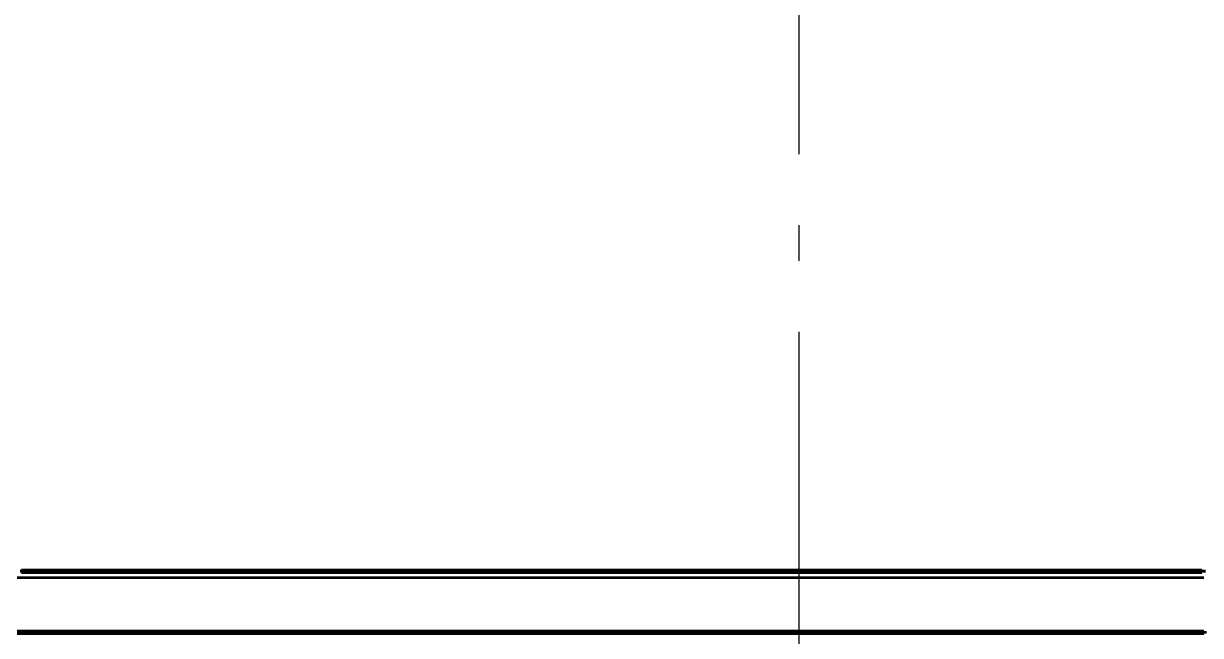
# Model space of a CAD drawing. Header units: millimetres. Extents: x 0 to 1554, y 0 to 420.
# Drawn here: x 94.97 to 128.02, y 331.65 to 348.84 of the extents above; entities that cross this region are included whole.
import ezdxf

# ---------------------------------------------------------------- set-up
doc = ezdxf.new("R2010")
doc.units = ezdxf.units.MM
doc.linetypes.add('IRAM-E-TRAZOS', pattern=[5, 4, -1])
doc.linetypes.add('IRAM-F-TRAZO-PUNTO', pattern=[20, 15, -2, 1, -2])
for name, color, linetype, lineweight in [('01-VISIBLE', 7, 'CONTINUOUS', 70), ('02-OCULTA', 4, 'IRAM-E-TRAZOS', 35), ('03-EJE', 1, 'IRAM-F-TRAZO-PUNTO', 18), ('04-COTA', 3, 'CONTINUOUS', 18)]:
    doc.layers.add(name, color=color, linetype=linetype, lineweight=lineweight)
doc.styles.add('ISO3098', font='isocpeur.ttf')
doc.dimstyles.new('FLAMA-IRAM', dxfattribs={"dimtxt": 3.5, "dimasz": 3.5, "dimexe": 2, "dimexo": 1.5, "dimgap": 1, "dimtad": 1, "dimdec": 1, "dimtxsty": 'ISO3098', "dimblk": 'IRAM_FLECHA', "dimblk1": 'IRAM_FLECHA', "dimblk2": 'IRAM_FLECHA', "dimcen": 2.5, "dimclrd": 256, "dimclre": 256, "dimclrt": 256, "dimazin": 3, "dimtfac": 1, "dimtmove": 0, "dimatfit": 3, "dimlwd": 18, "dimlwe": 18})

# ---------------------------------------------------------------- blocks, each defined once
blk = doc.blocks.new('IRAM_FLECHA')
blk.add_solid([(0, 0), (-1, 0.125), (-1, -0.125)])

msp = doc.modelspace()

# ---------------------------------------------------------------- linework, layer by layer
at = {"layer": '01-VISIBLE'}
for points in [[(94.91, 333.452), (95.105, 333.452), (95.3, 333.452), (95.495, 333.452), (95.69, 333.452), (95.885, 333.452), (96.08, 333.452), (96.275, 333.452), (96.47, 333.452), (96.665, 333.452), (96.86, 333.452), (97.055, 333.452), (97.25, 333.452), (97.445, 333.452), (97.64, 333.452), (97.835, 333.452), (98.03, 333.452), (98.225, 333.452), (98.42, 333.452), (98.615, 333.452), (98.81, 333.452), (99.005, 333.452), (99.2, 333.452), (99.395, 333.452), (99.59, 333.452), (99.785, 333.452), (99.98, 333.452), (100.175, 333.452), (100.37, 333.452), (100.565, 333.452), (100.76, 333.452), (100.955, 333.452), (101.15, 333.452), (101.345, 333.452), (101.54, 333.452), (101.735, 333.452), (101.93, 333.452), (102.125, 333.452), (102.32, 333.452), (102.515, 333.452), (102.71, 333.452), (102.905, 333.452), (103.1, 333.452), (103.295, 333.452), (103.49, 333.452), (103.685, 333.452), (103.88, 333.452), (104.075, 333.452), (104.27, 333.452), (104.465, 333.452), (104.66, 333.452), (104.855, 333.452), (105.05, 333.452), (105.245, 333.452), (105.44, 333.452), (105.635, 333.452), (105.83, 333.452), (106.025, 333.452), (106.22, 333.452), (106.415, 333.452), (106.61, 333.452), (106.805, 333.452), (107, 333.452), (107.195, 333.452), (107.39, 333.452), (107.585, 333.452), (107.78, 333.452), (107.975, 333.452), (108.17, 333.452), (108.365, 333.452), (108.56, 333.452), (108.755, 333.452), (108.95, 333.452), (109.145, 333.452), (109.34, 333.452), (109.535, 333.452), (109.73, 333.452), (109.925, 333.452), (110.12, 333.452), (110.315, 333.452), (110.51, 333.452), (110.705, 333.452), (110.9, 333.452), (111.095, 333.452), (111.29, 333.452), (111.485, 333.452), (111.68, 333.452), (111.875, 333.452), (112.07, 333.452), (112.265, 333.452), (112.46, 333.452), (112.655, 333.452), (112.85, 333.452), (113.045, 333.452), (113.24, 333.452), (113.435, 333.452), (113.63, 333.452), (113.825, 333.452), (114.02, 333.452), (114.215, 333.452), (114.41, 333.452), (114.605, 333.452), (114.8, 333.452), (114.995, 333.452), (115.19, 333.452), (115.385, 333.452), (115.58, 333.452), (115.775, 333.452), (115.97, 333.452), (116.165, 333.452), (116.36, 333.452), (116.555, 333.452), (116.75, 333.452), (116.945, 333.452), (117.14, 333.452), (117.335, 333.452), (117.53, 333.452), (117.725, 333.452), (117.92, 333.452), (118.115, 333.452), (118.31, 333.452), (118.505, 333.452), (118.7, 333.452), (118.895, 333.452), (119.09, 333.452), (119.285, 333.452), (119.48, 333.452), (119.675, 333.452), (119.87, 333.452), (120.065, 333.452), (120.26, 333.452), (120.455, 333.452), (120.65, 333.452), (120.845, 333.452), (121.04, 333.452), (121.235, 333.452), (121.43, 333.452), (121.625, 333.452), (121.82, 333.452), (122.015, 333.452), (122.21, 333.452), (122.405, 333.452), (122.6, 333.452), (122.795, 333.452), (122.99, 333.452), (123.185, 333.452), (123.38, 333.452), (123.575, 333.452), (123.77, 333.452), (123.965, 333.452), (124.16, 333.452), (124.355, 333.452), (124.55, 333.452), (124.745, 333.452), (124.94, 333.452), (125.135, 333.452), (125.33, 333.452), (125.525, 333.452), (125.72, 333.452), (125.915, 333.452), (126.11, 333.452), (126.305, 333.452), (126.5, 333.452), (126.695, 333.452), (126.89, 333.452), (127.085, 333.452), (127.28, 333.452), (127.475, 333.452), (127.67, 333.452), (127.865, 333.452), (128.06, 333.452)], [(94.791, 331.742), (94.983, 331.742), (95.176, 331.742), (95.369, 331.742), (95.561, 331.742), (95.754, 331.742), (95.947, 331.742), (96.139, 331.742), (96.332, 331.742), (96.524, 331.742), (96.717, 331.742), (96.91, 331.742), (97.102, 331.742), (97.295, 331.742), (97.487, 331.742), (97.68, 331.742), (97.873, 331.742), (98.065, 331.742), (98.258, 331.742), (98.451, 331.742), (98.643, 331.742), (98.836, 331.742), (99.028, 331.742), (99.221, 331.742), (99.414, 331.742), (99.606, 331.742), (99.799, 331.742), (99.992, 331.742), (100.184, 331.742), (100.377, 331.742), (100.569, 331.742), (100.762, 331.742), (100.955, 331.742), (101.147, 331.742), (101.34, 331.742), (101.533, 331.742), (101.725, 331.742), (101.918, 331.742), (102.111, 331.742), (102.303, 331.742), (102.496, 331.742), (102.688, 331.742), (102.881, 331.742), (103.074, 331.742), (103.266, 331.742), (103.459, 331.742), (103.651, 331.742), (103.844, 331.742), (104.037, 331.742), (104.229, 331.742), (104.422, 331.742), (104.615, 331.742), (104.807, 331.742), (105, 331.742), (105.192, 331.742), (105.385, 331.742), (105.578, 331.742), (105.77, 331.742), (105.963, 331.742), (106.156, 331.742), (106.348, 331.742), (106.541, 331.742), (106.733, 331.742), (106.926, 331.742), (107.119, 331.742), (107.311, 331.742), (107.504, 331.742), (107.697, 331.742), (107.889, 331.742), (108.082, 331.742), (108.275, 331.742), (108.467, 331.742), (108.66, 331.742), (108.852, 331.742), (109.045, 331.742), (109.238, 331.742), (109.43, 331.742), (109.623, 331.742), (109.816, 331.742), (110.008, 331.742), (110.201, 331.742), (110.393, 331.742), (110.586, 331.742), (110.779, 331.742), (110.971, 331.742), (111.164, 331.742), (111.356, 331.742), (111.549, 331.742), (111.742, 331.742), (111.934, 331.742), (112.127, 331.742), (112.32, 331.742), (112.512, 331.742), (112.705, 331.742), (112.898, 331.742), (113.09, 331.742), (113.283, 331.742), (113.475, 331.742), (113.668, 331.742), (113.861, 331.742), (114.053, 331.742), (114.246, 331.742), (114.439, 331.742), (114.631, 331.742), (114.824, 331.742), (115.016, 331.742), (115.209, 331.742), (115.402, 331.742), (115.594, 331.742), (115.787, 331.742), (115.98, 331.742), (116.172, 331.742), (116.365, 331.742), (116.557, 331.742), (116.75, 331.742), (116.943, 331.742), (117.135, 331.742), (117.328, 331.742), (117.52, 331.742), (117.713, 331.742), (117.906, 331.742), (118.098, 331.742), (118.291, 331.742), (118.484, 331.742), (118.676, 331.742), (118.869, 331.742), (119.061, 331.742), (119.254, 331.742), (119.447, 331.742), (119.639, 331.742), (119.832, 331.742), (120.025, 331.742), (120.217, 331.742), (120.41, 331.742), (120.602, 331.742), (120.795, 331.742), (120.988, 331.742), (121.18, 331.742), (121.373, 331.742), (121.566, 331.742), (121.758, 331.742), (121.951, 331.742), (122.144, 331.742), (122.336, 331.742), (122.529, 331.742), (122.721, 331.742), (122.914, 331.742), (123.107, 331.742), (123.299, 331.742), (123.492, 331.742), (123.684, 331.742), (123.877, 331.742), (124.07, 331.742), (124.262, 331.742), (124.455, 331.742), (124.648, 331.742), (124.84, 331.742), (125.033, 331.742), (125.225, 331.742), (125.418, 331.742), (125.611, 331.742), (125.803, 331.742), (125.996, 331.742), (126.189, 331.742), (126.381, 331.742), (126.574, 331.742), (126.766, 331.742), (126.959, 331.742), (127.152, 331.742), (127.344, 331.742), (127.537, 331.742), (127.73, 331.742), (127.922, 331.742), (128.115, 331.742)]]:
    msp.add_lwpolyline(points, dxfattribs=at)
at = {"layer": '02-OCULTA'}
for points in [[(128.115, 333.262), (127.922, 333.262), (127.73, 333.262), (127.537, 333.262), (127.344, 333.262), (127.152, 333.262), (126.959, 333.262), (126.766, 333.262), (126.574, 333.262), (126.381, 333.262), (126.189, 333.262), (125.996, 333.262), (125.803, 333.262), (125.611, 333.262), (125.418, 333.262), (125.225, 333.262), (125.033, 333.262), (124.84, 333.262), (124.648, 333.262), (124.455, 333.262), (124.262, 333.262), (124.07, 333.262), (123.877, 333.262), (123.684, 333.262), (123.492, 333.262), (123.299, 333.262), (123.107, 333.262), (122.914, 333.262), (122.721, 333.262), (122.529, 333.262), (122.336, 333.262), (122.144, 333.262), (121.951, 333.262), (121.758, 333.262), (121.566, 333.262), (121.373, 333.262), (121.18, 333.262), (120.988, 333.262), (120.795, 333.262), (120.602, 333.262), (120.41, 333.262), (120.217, 333.262), (120.025, 333.262), (119.832, 333.262), (119.639, 333.262), (119.447, 333.262), (119.254, 333.262), (119.061, 333.262), (118.869, 333.262), (118.676, 333.262), (118.484, 333.262), (118.291, 333.262), (118.098, 333.262), (117.906, 333.262), (117.713, 333.262), (117.52, 333.262), (117.328, 333.262), (117.135, 333.262), (116.943, 333.262), (116.75, 333.262), (116.557, 333.262), (116.365, 333.262), (116.172, 333.262), (115.98, 333.262), (115.787, 333.262), (115.594, 333.262), (115.402, 333.262), (115.209, 333.262), (115.016, 333.262), (114.824, 333.262), (114.631, 333.262), (114.439, 333.262), (114.246, 333.262), (114.053, 333.262), (113.861, 333.262), (113.668, 333.262), (113.475, 333.262), (113.283, 333.262), (113.09, 333.262), (112.898, 333.262), (112.705, 333.262), (112.512, 333.262), (112.32, 333.262), (112.127, 333.262), (111.934, 333.262), (111.742, 333.262), (111.549, 333.262), (111.356, 333.262), (111.164, 333.262), (110.971, 333.262), (110.779, 333.262), (110.586, 333.262), (110.393, 333.262), (110.201, 333.262), (110.008, 333.262), (109.816, 333.262), (109.623, 333.262), (109.43, 333.262), (109.238, 333.262), (109.045, 333.262), (108.852, 333.262), (108.66, 333.262), (108.467, 333.262), (108.275, 333.262), (108.082, 333.262), (107.889, 333.262), (107.697, 333.262), (107.504, 333.262), (107.311, 333.262), (107.119, 333.262), (106.926, 333.262), (106.733, 333.262), (106.541, 333.262), (106.348, 333.262), (106.156, 333.262), (105.963, 333.262), (105.77, 333.262), (105.578, 333.262), (105.385, 333.262), (105.192, 333.262), (105, 333.262), (104.807, 333.262), (104.615, 333.262), (104.422, 333.262), (104.229, 333.262), (104.037, 333.262), (103.844, 333.262), (103.651, 333.262), (103.459, 333.262), (103.266, 333.262), (103.074, 333.262), (102.881, 333.262), (102.688, 333.262), (102.496, 333.262), (102.303, 333.262), (102.111, 333.262), (101.918, 333.262), (101.725, 333.262), (101.533, 333.262), (101.34, 333.262), (101.147, 333.262), (100.955, 333.262), (100.762, 333.262), (100.569, 333.262), (100.377, 333.262), (100.184, 333.262), (99.992, 333.262), (99.799, 333.262), (99.606, 333.262), (99.414, 333.262), (99.221, 333.262), (99.028, 333.262), (98.836, 333.262), (98.643, 333.262), (98.451, 333.262), (98.258, 333.262), (98.065, 333.262), (97.873, 333.262), (97.68, 333.262), (97.487, 333.262), (97.295, 333.262), (97.102, 333.262), (96.91, 333.262), (96.717, 333.262), (96.524, 333.262), (96.332, 333.262), (96.139, 333.262), (95.947, 333.262), (95.754, 333.262), (95.561, 333.262), (95.369, 333.262), (95.176, 333.262), (94.983, 333.262), (94.791, 333.262)], [(128.115, 333.262), (127.922, 333.262), (127.73, 333.262), (127.537, 333.262), (127.344, 333.262), (127.152, 333.262), (126.959, 333.262), (126.766, 333.262), (126.574, 333.262), (126.381, 333.262), (126.189, 333.262), (125.996, 333.262), (125.803, 333.262), (125.611, 333.262), (125.418, 333.262), (125.225, 333.262), (125.033, 333.262), (124.84, 333.262), (124.648, 333.262), (124.455, 333.262), (124.262, 333.262), (124.07, 333.262), (123.877, 333.262), (123.684, 333.262), (123.492, 333.262), (123.299, 333.262), (123.107, 333.262), (122.914, 333.262), (122.721, 333.262), (122.529, 333.262), (122.336, 333.262), (122.144, 333.262), (121.951, 333.262), (121.758, 333.262), (121.566, 333.262), (121.373, 333.262), (121.18, 333.262), (120.988, 333.262), (120.795, 333.262), (120.602, 333.262), (120.41, 333.262), (120.217, 333.262), (120.025, 333.262), (119.832, 333.262), (119.639, 333.262), (119.447, 333.262), (119.254, 333.262), (119.061, 333.262), (118.869, 333.262), (118.676, 333.262), (118.484, 333.262), (118.291, 333.262), (118.098, 333.262), (117.906, 333.262), (117.713, 333.262), (117.52, 333.262), (117.328, 333.262), (117.135, 333.262), (116.943, 333.262), (116.75, 333.262), (116.557, 333.262), (116.365, 333.262), (116.172, 333.262), (115.98, 333.262), (115.787, 333.262), (115.594, 333.262), (115.402, 333.262), (115.209, 333.262), (115.016, 333.262), (114.824, 333.262), (114.631, 333.262), (114.439, 333.262), (114.246, 333.262), (114.053, 333.262), (113.861, 333.262), (113.668, 333.262), (113.475, 333.262), (113.283, 333.262), (113.09, 333.262), (112.898, 333.262), (112.705, 333.262), (112.512, 333.262), (112.32, 333.262), (112.127, 333.262), (111.934, 333.262), (111.742, 333.262), (111.549, 333.262), (111.356, 333.262), (111.164, 333.262), (110.971, 333.262), (110.779, 333.262), (110.586, 333.262), (110.393, 333.262), (110.201, 333.262), (110.008, 333.262), (109.816, 333.262), (109.623, 333.262), (109.43, 333.262), (109.238, 333.262), (109.045, 333.262), (108.852, 333.262), (108.66, 333.262), (108.467, 333.262), (108.275, 333.262), (108.082, 333.262), (107.889, 333.262), (107.697, 333.262), (107.504, 333.262), (107.311, 333.262), (107.119, 333.262), (106.926, 333.262), (106.733, 333.262), (106.541, 333.262), (106.348, 333.262), (106.156, 333.262), (105.963, 333.262), (105.77, 333.262), (105.578, 333.262), (105.385, 333.262), (105.192, 333.262), (105, 333.262), (104.807, 333.262), (104.615, 333.262), (104.422, 333.262), (104.229, 333.262), (104.037, 333.262), (103.844, 333.262), (103.651, 333.262), (103.459, 333.262), (103.266, 333.262), (103.074, 333.262), (102.881, 333.262), (102.688, 333.262), (102.496, 333.262), (102.303, 333.262), (102.111, 333.262), (101.918, 333.262), (101.725, 333.262), (101.533, 333.262), (101.34, 333.262), (101.147, 333.262), (100.955, 333.262), (100.762, 333.262), (100.569, 333.262), (100.377, 333.262), (100.184, 333.262), (99.992, 333.262), (99.799, 333.262), (99.606, 333.262), (99.414, 333.262), (99.221, 333.262), (99.028, 333.262), (98.836, 333.262), (98.643, 333.262), (98.451, 333.262), (98.258, 333.262), (98.065, 333.262), (97.873, 333.262), (97.68, 333.262), (97.487, 333.262), (97.295, 333.262), (97.102, 333.262), (96.91, 333.262), (96.717, 333.262), (96.524, 333.262), (96.332, 333.262), (96.139, 333.262), (95.947, 333.262), (95.754, 333.262), (95.561, 333.262), (95.369, 333.262), (95.176, 333.262), (94.983, 333.262), (94.791, 333.262)], [(128.165, 333.452), (127.975, 333.452), (127.784, 333.452), (127.594, 333.452), (127.404, 333.452), (127.214, 333.452), (127.023, 333.452), (126.833, 333.452), (126.643, 333.452), (126.453, 333.452), (126.262, 333.452), (126.072, 333.452), (125.882, 333.452), (125.692, 333.452), (125.501, 333.452), (125.311, 333.452), (125.121, 333.452), (124.931, 333.452), (124.74, 333.452), (124.55, 333.452), (124.36, 333.452), (124.17, 333.452), (123.979, 333.452), (123.789, 333.452), (123.599, 333.452), (123.409, 333.452), (123.218, 333.452), (123.028, 333.452), (122.838, 333.452), (122.648, 333.452), (122.457, 333.452), (122.267, 333.452), (122.077, 333.452), (121.887, 333.452), (121.696, 333.452), (121.506, 333.452), (121.316, 333.452), (121.126, 333.452), (120.935, 333.452), (120.745, 333.452), (120.555, 333.452), (120.365, 333.452), (120.174, 333.452), (119.984, 333.452), (119.794, 333.452), (119.604, 333.452), (119.413, 333.452), (119.223, 333.452), (119.033, 333.452), (118.843, 333.452), (118.652, 333.452), (118.462, 333.452), (118.272, 333.452), (118.082, 333.452), (117.891, 333.452), (117.701, 333.452), (117.511, 333.452), (117.321, 333.452), (117.13, 333.452), (116.94, 333.452), (116.75, 333.452), (116.56, 333.452), (116.369, 333.452), (116.179, 333.452), (115.989, 333.452), (115.799, 333.452), (115.608, 333.452), (115.418, 333.452), (115.228, 333.452), (115.038, 333.452), (114.847, 333.452), (114.657, 333.452), (114.467, 333.452), (114.277, 333.452), (114.086, 333.452), (113.896, 333.452), (113.706, 333.452), (113.516, 333.452), (113.325, 333.452), (113.135, 333.452), (112.945, 333.452), (112.755, 333.452), (112.564, 333.452), (112.374, 333.452), (112.184, 333.452), (111.994, 333.452), (111.803, 333.452), (111.613, 333.452), (111.423, 333.452), (111.233, 333.452), (111.042, 333.452), (110.852, 333.452), (110.662, 333.452), (110.472, 333.452), (110.281, 333.452), (110.091, 333.452), (109.901, 333.452), (109.711, 333.452), (109.52, 333.452), (109.33, 333.452), (109.14, 333.452), (108.95, 333.452), (108.759, 333.452), (108.569, 333.452), (108.379, 333.452), (108.189, 333.452), (107.998, 333.452), (107.808, 333.452), (107.618, 333.452), (107.428, 333.452), (107.237, 333.452), (107.047, 333.452), (106.857, 333.452), (106.667, 333.452), (106.476, 333.452), (106.286, 333.452), (106.096, 333.452), (105.906, 333.452), (105.715, 333.452), (105.525, 333.452), (105.335, 333.452), (105.145, 333.452), (104.954, 333.452), (104.764, 333.452), (104.574, 333.452), (104.384, 333.452), (104.193, 333.452), (104.003, 333.452), (103.813, 333.452), (103.623, 333.452), (103.432, 333.452), (103.242, 333.452), (103.052, 333.452), (102.862, 333.452), (102.671, 333.452), (102.481, 333.452), (102.291, 333.452), (102.101, 333.452), (101.91, 333.452), (101.72, 333.452), (101.53, 333.452), (101.34, 333.452), (101.149, 333.452), (100.959, 333.452), (100.769, 333.452), (100.579, 333.452), (100.388, 333.452), (100.198, 333.452), (100.008, 333.452), (99.818, 333.452), (99.627, 333.452), (99.437, 333.452), (99.247, 333.452), (99.057, 333.452), (98.867, 333.452), (98.676, 333.452), (98.486, 333.452), (98.296, 333.452), (98.105, 333.452), (97.915, 333.452), (97.725, 333.452), (97.535, 333.452), (97.344, 333.452), (97.154, 333.452), (96.964, 333.452), (96.774, 333.452), (96.583, 333.452), (96.393, 333.452), (96.203, 333.452), (96.013, 333.452), (95.822, 333.452), (95.632, 333.452), (95.442, 333.452), (95.252, 333.452), (95.061, 333.452), (94.871, 333.452)], [(94.871, 333.452), (95.061, 333.452), (95.252, 333.452), (95.442, 333.452), (95.632, 333.452), (95.822, 333.452), (96.013, 333.452), (96.203, 333.452), (96.393, 333.452), (96.583, 333.452), (96.774, 333.452), (96.964, 333.452), (97.154, 333.452), (97.344, 333.452), (97.535, 333.452), (97.725, 333.452), (97.915, 333.452), (98.105, 333.452), (98.296, 333.452), (98.486, 333.452), (98.676, 333.452), (98.867, 333.452), (99.057, 333.452), (99.247, 333.452), (99.437, 333.452), (99.627, 333.452), (99.818, 333.452), (100.008, 333.452), (100.198, 333.452), (100.388, 333.452), (100.579, 333.452), (100.769, 333.452), (100.959, 333.452), (101.149, 333.452), (101.34, 333.452), (101.53, 333.452), (101.72, 333.452), (101.91, 333.452), (102.101, 333.452), (102.291, 333.452), (102.481, 333.452), (102.671, 333.452), (102.862, 333.452), (103.052, 333.452), (103.242, 333.452), (103.432, 333.452), (103.623, 333.452), (103.813, 333.452), (104.003, 333.452), (104.193, 333.452), (104.384, 333.452), (104.574, 333.452), (104.764, 333.452), (104.954, 333.452), (105.145, 333.452), (105.335, 333.452), (105.525, 333.452), (105.715, 333.452), (105.906, 333.452), (106.096, 333.452), (106.286, 333.452), (106.476, 333.452), (106.667, 333.452), (106.857, 333.452), (107.047, 333.452), (107.237, 333.452), (107.428, 333.452), (107.618, 333.452), (107.808, 333.452), (107.998, 333.452), (108.189, 333.452), (108.379, 333.452), (108.569, 333.452), (108.759, 333.452), (108.95, 333.452), (109.14, 333.452), (109.33, 333.452), (109.52, 333.452), (109.711, 333.452), (109.901, 333.452), (110.091, 333.452), (110.281, 333.452), (110.472, 333.452), (110.662, 333.452), (110.852, 333.452), (111.042, 333.452), (111.233, 333.452), (111.423, 333.452), (111.613, 333.452), (111.803, 333.452), (111.994, 333.452), (112.184, 333.452), (112.374, 333.452), (112.564, 333.452), (112.755, 333.452), (112.945, 333.452), (113.135, 333.452), (113.325, 333.452), (113.516, 333.452), (113.706, 333.452), (113.896, 333.452), (114.086, 333.452), (114.277, 333.452), (114.467, 333.452), (114.657, 333.452), (114.847, 333.452), (115.038, 333.452), (115.228, 333.452), (115.418, 333.452), (115.608, 333.452), (115.799, 333.452), (115.989, 333.452), (116.179, 333.452), (116.369, 333.452), (116.56, 333.452), (116.75, 333.452), (116.94, 333.452), (117.13, 333.452), (117.321, 333.452), (117.511, 333.452), (117.701, 333.452), (117.891, 333.452), (118.082, 333.452), (118.272, 333.452), (118.462, 333.452), (118.652, 333.452), (118.843, 333.452), (119.033, 333.452), (119.223, 333.452), (119.413, 333.452), (119.604, 333.452), (119.794, 333.452), (119.984, 333.452), (120.174, 333.452), (120.365, 333.452), (120.555, 333.452), (120.745, 333.452), (120.935, 333.452), (121.126, 333.452), (121.316, 333.452), (121.506, 333.452), (121.696, 333.452), (121.887, 333.452), (122.077, 333.452), (122.267, 333.452), (122.457, 333.452), (122.648, 333.452), (122.838, 333.452), (123.028, 333.452), (123.218, 333.452), (123.409, 333.452), (123.599, 333.452), (123.789, 333.452), (123.979, 333.452), (124.17, 333.452), (124.36, 333.452), (124.55, 333.452), (124.74, 333.452), (124.931, 333.452), (125.121, 333.452), (125.311, 333.452), (125.501, 333.452), (125.692, 333.452), (125.882, 333.452), (126.072, 333.452), (126.262, 333.452), (126.453, 333.452), (126.643, 333.452), (126.833, 333.452), (127.023, 333.452), (127.214, 333.452), (127.404, 333.452), (127.594, 333.452), (127.784, 333.452), (127.975, 333.452), (128.165, 333.452)], [(128.06, 333.452), (127.865, 333.452), (127.67, 333.452), (127.475, 333.452), (127.28, 333.452), (127.085, 333.452), (126.89, 333.452), (126.695, 333.452), (126.5, 333.452), (126.305, 333.452), (126.11, 333.452), (125.915, 333.452), (125.72, 333.452), (125.525, 333.452), (125.33, 333.452), (125.135, 333.452), (124.94, 333.452), (124.745, 333.452), (124.55, 333.452), (124.355, 333.452), (124.16, 333.452), (123.965, 333.452), (123.77, 333.452), (123.575, 333.452), (123.38, 333.452), (123.185, 333.452), (122.99, 333.452), (122.795, 333.452), (122.6, 333.452), (122.405, 333.452), (122.21, 333.452), (122.015, 333.452), (121.82, 333.452), (121.625, 333.452), (121.43, 333.452), (121.235, 333.452), (121.04, 333.452), (120.845, 333.452), (120.65, 333.452), (120.455, 333.452), (120.26, 333.452), (120.065, 333.452), (119.87, 333.452), (119.675, 333.452), (119.48, 333.452), (119.285, 333.452), (119.09, 333.452), (118.895, 333.452), (118.7, 333.452), (118.505, 333.452), (118.31, 333.452), (118.115, 333.452), (117.92, 333.452), (117.725, 333.452), (117.53, 333.452), (117.335, 333.452), (117.14, 333.452), (116.945, 333.452), (116.75, 333.452), (116.555, 333.452), (116.36, 333.452), (116.165, 333.452), (115.97, 333.452), (115.775, 333.452), (115.58, 333.452), (115.385, 333.452), (115.19, 333.452), (114.995, 333.452), (114.8, 333.452), (114.605, 333.452), (114.41, 333.452), (114.215, 333.452), (114.02, 333.452), (113.825, 333.452), (113.63, 333.452), (113.435, 333.452), (113.24, 333.452), (113.045, 333.452), (112.85, 333.452), (112.655, 333.452), (112.46, 333.452), (112.265, 333.452), (112.07, 333.452), (111.875, 333.452), (111.68, 333.452), (111.485, 333.452), (111.29, 333.452), (111.095, 333.452), (110.9, 333.452), (110.705, 333.452), (110.51, 333.452), (110.315, 333.452), (110.12, 333.452), (109.925, 333.452), (109.73, 333.452), (109.535, 333.452), (109.34, 333.452), (109.145, 333.452), (108.95, 333.452), (108.755, 333.452), (108.56, 333.452), (108.365, 333.452), (108.17, 333.452), (107.975, 333.452), (107.78, 333.452), (107.585, 333.452), (107.39, 333.452), (107.195, 333.452), (107, 333.452), (106.805, 333.452), (106.61, 333.452), (106.415, 333.452), (106.22, 333.452), (106.025, 333.452), (105.83, 333.452), (105.635, 333.452), (105.44, 333.452), (105.245, 333.452), (105.05, 333.452), (104.855, 333.452), (104.66, 333.452), (104.465, 333.452), (104.27, 333.452), (104.075, 333.452), (103.88, 333.452), (103.685, 333.452), (103.49, 333.452), (103.295, 333.452), (103.1, 333.452), (102.905, 333.452), (102.71, 333.452), (102.515, 333.452), (102.32, 333.452), (102.125, 333.452), (101.93, 333.452), (101.735, 333.452), (101.54, 333.452), (101.345, 333.452), (101.15, 333.452), (100.955, 333.452), (100.76, 333.452), (100.565, 333.452), (100.37, 333.452), (100.175, 333.452), (99.98, 333.452), (99.785, 333.452), (99.59, 333.452), (99.395, 333.452), (99.2, 333.452), (99.005, 333.452), (98.81, 333.452), (98.615, 333.452), (98.42, 333.452), (98.225, 333.452), (98.03, 333.452), (97.835, 333.452), (97.64, 333.452), (97.445, 333.452), (97.25, 333.452), (97.055, 333.452), (96.86, 333.452), (96.665, 333.452), (96.47, 333.452), (96.275, 333.452), (96.08, 333.452), (95.885, 333.452), (95.69, 333.452), (95.495, 333.452), (95.3, 333.452), (95.105, 333.452), (94.91, 333.452)], [(94.817, 331.742), (95.007, 331.742), (95.198, 331.742), (95.389, 331.742), (95.58, 331.742), (95.77, 331.742), (95.961, 331.742), (96.152, 331.742), (96.342, 331.742), (96.533, 331.742), (96.724, 331.742), (96.915, 331.742), (97.105, 331.742), (97.296, 331.742), (97.487, 331.742), (97.678, 331.742), (97.868, 331.742), (98.059, 331.742), (98.25, 331.742), (98.44, 331.742), (98.631, 331.742), (98.822, 331.742), (99.013, 331.742), (99.203, 331.742), (99.394, 331.742), (99.585, 331.742), (99.775, 331.742), (99.966, 331.742), (100.157, 331.742), (100.348, 331.742), (100.538, 331.742), (100.729, 331.742), (100.92, 331.742), (101.111, 331.742), (101.301, 331.742), (101.492, 331.742), (101.683, 331.742), (101.873, 331.742), (102.064, 331.742), (102.255, 331.742), (102.446, 331.742), (102.636, 331.742), (102.827, 331.742), (103.018, 331.742), (103.209, 331.742), (103.399, 331.742), (103.59, 331.742), (103.781, 331.742), (103.971, 331.742), (104.162, 331.742), (104.353, 331.742), (104.544, 331.742), (104.734, 331.742), (104.925, 331.742), (105.116, 331.742), (105.307, 331.742), (105.497, 331.742), (105.688, 331.742), (105.879, 331.742), (106.069, 331.742), (106.26, 331.742), (106.451, 331.742), (106.642, 331.742), (106.832, 331.742), (107.023, 331.742), (107.214, 331.742), (107.404, 331.742), (107.595, 331.742), (107.786, 331.742), (107.977, 331.742), (108.167, 331.742), (108.358, 331.742), (108.549, 331.742), (108.74, 331.742), (108.93, 331.742), (109.121, 331.742), (109.312, 331.742), (109.502, 331.742), (109.693, 331.742), (109.884, 331.742), (110.075, 331.742), (110.265, 331.742), (110.456, 331.742), (110.647, 331.742), (110.838, 331.742), (111.028, 331.742), (111.219, 331.742), (111.41, 331.742), (111.6, 331.742), (111.791, 331.742), (111.982, 331.742), (112.173, 331.742), (112.363, 331.742), (112.554, 331.742), (112.745, 331.742), (112.936, 331.742), (113.126, 331.742), (113.317, 331.742), (113.508, 331.742), (113.698, 331.742), (113.889, 331.742), (114.08, 331.742), (114.271, 331.742), (114.461, 331.742), (114.652, 331.742), (114.843, 331.742), (115.033, 331.742), (115.224, 331.742), (115.415, 331.742), (115.606, 331.742), (115.796, 331.742), (115.987, 331.742), (116.178, 331.742), (116.369, 331.742), (116.559, 331.742), (116.75, 331.742), (116.941, 331.742), (117.131, 331.742), (117.322, 331.742), (117.513, 331.742), (117.704, 331.742), (117.894, 331.742), (118.085, 331.742), (118.276, 331.742), (118.467, 331.742), (118.657, 331.742), (118.848, 331.742), (119.039, 331.742), (119.229, 331.742), (119.42, 331.742), (119.611, 331.742), (119.802, 331.742), (119.992, 331.742), (120.183, 331.742), (120.374, 331.742), (120.565, 331.742), (120.755, 331.742), (120.946, 331.742), (121.137, 331.742), (121.327, 331.742), (121.518, 331.742), (121.709, 331.742), (121.9, 331.742), (122.09, 331.742), (122.281, 331.742), (122.472, 331.742), (122.662, 331.742), (122.853, 331.742), (123.044, 331.742), (123.235, 331.742), (123.425, 331.742), (123.616, 331.742), (123.807, 331.742), (123.998, 331.742), (124.188, 331.742), (124.379, 331.742), (124.57, 331.742), (124.76, 331.742), (124.951, 331.742), (125.142, 331.742), (125.333, 331.742), (125.523, 331.742), (125.714, 331.742), (125.905, 331.742), (126.096, 331.742), (126.286, 331.742), (126.477, 331.742), (126.668, 331.742), (126.858, 331.742), (127.049, 331.742), (127.24, 331.742), (127.431, 331.742), (127.621, 331.742), (127.812, 331.742), (128.003, 331.742), (128.194, 331.742)]]:
    msp.add_lwpolyline(points, dxfattribs=at)
at = {"layer": '03-EJE'}
msp.add_line((116.75, 125.172), (116.75, 364.828), dxfattribs=at)

# ---------------------------------------------------------------- dimensions: what is measured, and where the dimension line sits
at = {"layer": '04-COTA'}
for base, p1, text in [((59.75, 125.972), (77.75, 125.972), '<>±2'), ((68.75, 331.552), (77.75, 331.552), '<>±0,5')]:
    msp.add_linear_dim(base=base, p1=p1, p2=(107.95, 364.028), angle=90, text=text, dimstyle='FLAMA-IRAM', override={"dimlfac": 5}, dxfattribs=at).render()

doc.saveas('drawing.dxf')
